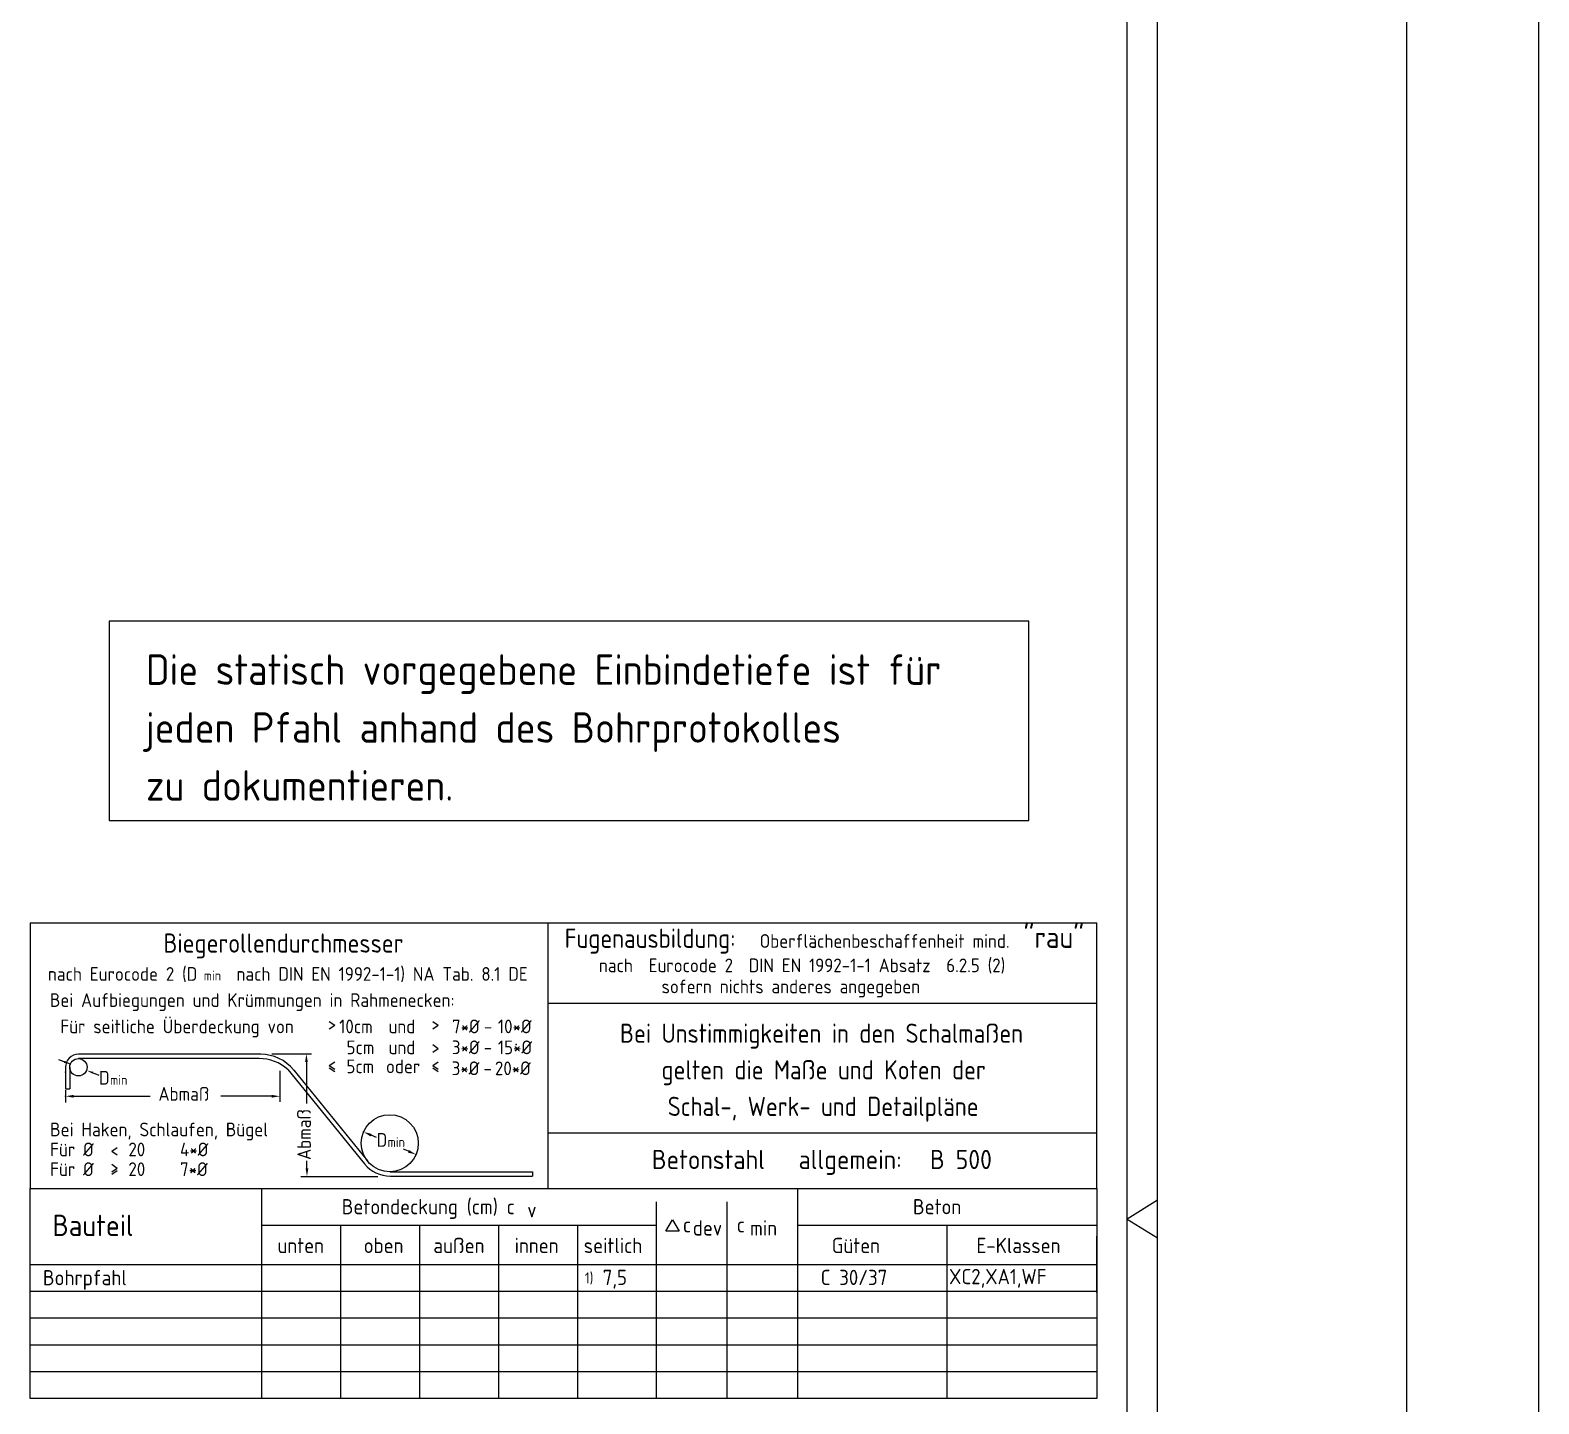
# Model space of a CAD drawing. Extents: x -167 to -147.5, y -143.8 to -122.7.
# Drawn here: x -156.73 to -150.54, y -134.01 to -128.38 of the extents above; entities that cross this region are included whole.
import ezdxf
from ezdxf.enums import TextEntityAlignment as Align

# ---------------------------------------------------------------- set-up
doc = ezdxf.new("R2010")
doc.units = 0
doc.header["$LTSCALE"] = 0.25
doc.linetypes.add('AUSGEZOGEN', pattern=[1000.01, 1000, 0.01])
for name, color, linetype in [('RAHMEN', 7, 'Continuous'), ('RND', 7, 'Continuous'), ('TEXT', 7, 'Continuous')]:
    doc.layers.add(name, color=color, linetype=linetype)
doc.styles.add('txt', font='isocp.shx')

# ---------------------------------------------------------------- blocks, each defined once
blk = doc.blocks.new('DINA1')
at = {"layer": 'RAHMEN'}
blk.add_line((84.1, 59.4), (0, 59.4), dxfattribs=at)
at = {"layer": 'RAHMEN', "color": 7, "linetype": 'Continuous'}
for p, q in [((41.74, 59.4), (42.05, 58.9)), ((42.05, 58.9), (42.36, 59.4))]:
    blk.add_line(p, q, dxfattribs=at)
at = {"layer": 'RAHMEN', "color": 5}
blk.add_line((83.6, 58.9), (2, 58.9), dxfattribs=at)

msp = doc.modelspace()

# ---------------------------------------------------------------- linework, layer by layer
at = {"layer": 'RAHMEN', "color": 5, "linetype": 'Continuous'}
for p, q in [((-156.7332, -132.0391), (-152.3582, -132.0391)), ((-156.7332, -132.0391), (-156.7332, -133.1287)), ((-154.6086, -133.1287), (-154.6086, -132.0391)), ((-152.3582, -133.1287), (-152.3582, -132.0391)), ((-152.3582, -133.5555), (-152.3582, -133.3243))]:
    msp.add_line(p, q, dxfattribs=at)
at = {"layer": 'RAHMEN', "color": 7, "linetype": 'AUSGEZOGEN'}
for p, q in [((-154.6086, -132.3679), (-152.3582, -132.3679)), ((-155.4841, -132.4605), (-155.506, -132.4452)), ((-155.4841, -132.4605), (-155.506, -132.4758)), ((-155.0592, -132.4605), (-155.081, -132.4452)), ((-155.0592, -132.4605), (-155.081, -132.4758)), ((-155.0589, -132.5554), (-155.0808, -132.5401)), ((-155.0589, -132.5554), (-155.0808, -132.5707)), ((-155.506, -132.6244), (-155.4841, -132.6091)), ((-155.081, -132.6244), (-155.0592, -132.6091)), ((-155.506, -132.6244), (-155.4841, -132.6397)), ((-155.506, -132.6341), (-155.4841, -132.6494)), ((-155.081, -132.6244), (-155.0592, -132.6397)), ((-155.081, -132.6341), (-155.0592, -132.6494)), ((-154.6086, -132.8999), (-152.3582, -132.8999)), ((-156.3985, -132.9758), (-156.3766, -132.9605)), ((-156.3985, -132.9758), (-156.3766, -132.9911)), ((-156.3766, -133.0463), (-156.3985, -133.031)), ((-156.3766, -133.0463), (-156.3985, -133.0615)), ((-156.3766, -133.0559), (-156.3985, -133.0712)), ((-156.7332, -133.44), (-152.3582, -133.44)), ((-156.7332, -133.55), (-152.3582, -133.55)), ((-156.7332, -133.66), (-152.3582, -133.66)), ((-156.7332, -133.77), (-152.3582, -133.77)), ((-156.7332, -133.88), (-152.3582, -133.88))]:
    msp.add_line(p, q, dxfattribs=at)
at = {"layer": 'RAHMEN', "color": 7, "linetype": 'Continuous'}
for p, q in [((-156.5683, -132.6185), (-156.615, -132.6005)), ((-155.7875, -132.5782), (-156.5353, -132.5782)), ((-155.7939, -132.596), (-156.5353, -132.596)), ((-155.7419, -132.5766), (-155.5787, -132.5766)), ((-155.5999, -132.6102), (-155.5999, -132.7807)), ((-156.5885, -132.6314), (-156.5885, -132.72)), ((-156.5708, -132.6314), (-156.5708, -132.72)), ((-156.4754, -132.6542), (-156.4519, -132.6633)), ((-155.7085, -132.6462), (-155.7085, -132.7729)), ((-155.6763, -132.6406), (-155.3613, -133.0282)), ((-155.6521, -132.6427), (-155.349, -133.0157)), ((-156.5885, -132.72), (-156.5708, -132.72)), ((-156.5885, -132.7256), (-156.5885, -132.7758)), ((-156.5547, -132.7504), (-156.2406, -132.7504)), ((-155.7423, -132.7504), (-155.9515, -132.7504)), ((-155.3126, -132.9196), (-155.3345, -132.9101)), ((-155.1816, -132.9761), (-155.202, -132.9673)), ((-155.5977, -133.0454), (-155.5977, -133.0159)), ((-155.6233, -133.0792), (-155.3066, -133.0792)), ((-155.2566, -133.0601), (-154.6719, -133.0604)), ((-155.2566, -133.0781), (-154.6719, -133.0781)), ((-154.6719, -133.0604), (-154.6719, -133.0781)), ((-155.7828, -133.977), (-155.7828, -133.1287)), ((-153.584, -133.99), (-153.584, -133.1287)), ((-154.1633, -133.99), (-154.1633, -133.1835)), ((-153.8736, -133.99), (-153.8736, -133.1835)), ((-155.4589, -133.99), (-155.4589, -133.2796)), ((-155.135, -133.99), (-155.135, -133.2796)), ((-154.8111, -133.99), (-154.8111, -133.2796)), ((-154.4872, -133.99), (-154.4872, -133.2796)), ((-152.9711, -133.99), (-152.9711, -133.2796)), ((-155.7828, -133.99), (-155.7828, -133.44)), ((-154.1633, -133.99), (-154.1633, -133.44))]:
    msp.add_line(p, q, dxfattribs=at)
at = {"layer": 'RAHMEN', "color": 1, "linetype": 'Continuous'}
for p, q in [((-155.7828, -133.2796), (-154.1633, -133.2796)), ((-153.584, -133.2796), (-152.3582, -133.2796))]:
    msp.add_line(p, q, dxfattribs=at)
at = {"layer": 'RAHMEN', "color": 5, "linetype": 'AUSGEZOGEN'}
msp.add_lwpolyline([(-156.7332, -133.1287), (-152.3582, -133.1287), (-152.3582, -133.99), (-156.7332, -133.99)], close=True, dxfattribs=at)
at = {"layer": 'RAHMEN', "color": 1, "linetype": 'Continuous'}
msp.add_lwpolyline([(-154.0989, -133.2573), (-154.0716, -133.3045), (-154.1261, -133.3045)], close=True, dxfattribs=at)
at = {"layer": 'RAHMEN', "color": 7, "linetype": 'Continuous'}
for centre, radius in [((-156.5353, -132.6314), 0.0354), ((-155.2581, -132.9431), 0.117)]:
    msp.add_circle(centre, radius, dxfattribs=at)
for centre, radius, start, end in [((-156.5353, -132.6314), 0.0531, 89.99998, 180), ((-155.7939, -132.7731), 0.1772, 48.41068, 90), ((-155.7875, -132.7528), 0.1746, 39.09564, 90), ((-155.2566, -132.9431), 0.135, 219.09564, 270)]:
    msp.add_arc(centre, radius, start, end, dxfattribs=at)
for p in [(-154.7394, -132.5378), (-156.5885, -132.6519), (-156.5885, -132.7504), (-155.3655, -132.8968), (-155.1506, -132.9894)]:
    msp.add_point(p, dxfattribs=at)
for points in [[(-156.5943, -132.6132), (-156.5912, -132.605), (-156.5683, -132.6185)], [(-155.5943, -132.6102), (-155.6056, -132.6102), (-155.5999, -132.5765)], [(-156.477, -132.6583), (-156.4739, -132.6502), (-156.4999, -132.6448)], [(-156.5547, -132.7561), (-156.5547, -132.7448), (-156.5885, -132.7504)], [(-155.7423, -132.7561), (-155.7423, -132.7448), (-155.7085, -132.7504)], [(-155.3368, -132.9153), (-155.3323, -132.905), (-155.3655, -132.8968)], [(-155.1838, -132.9812), (-155.1794, -132.9709), (-155.1506, -132.9894)], [(-155.5921, -133.0454), (-155.6033, -133.0454), (-155.5977, -133.0792)]]:
    msp.add_solid(points, dxfattribs=at)
at = {"layer": 'RND', "color": 1, "linetype": 'AUSGEZOGEN'}
for points in [[(-150.5446, -138.1846), (-150.5446, -123.1346)], [(-151.0855, -138.208), (-151.0855, -123.158)]]:
    msp.add_lwpolyline(points, dxfattribs=at)
at = {"layer": 'TEXT', "color": 6, "linetype": 'AUSGEZOGEN'}
msp.add_lwpolyline([(-156.4087, -131.619), (-152.6371, -131.619), (-152.6371, -130.8019), (-156.4087, -130.8019)], close=True, dxfattribs=at)

# ---------------------------------------------------------------- block references
at = {"layer": 'RAHMEN', "xscale": 0.25, "yscale": 0.25, "zscale": 0.25, "rotation": 270}
msp.add_blockref('DINA1', (-166.9582, -122.7415), dxfattribs=at)

# ---------------------------------------------------------------- texts
at = {"layer": 'RAHMEN', "color": 1, "linetype": 'Continuous', "style": 'txt', "width": 0.95}
for s, p in [('Fugenausbildung:', (-154.1901, -132.1416)), ('Biegerollendurchmesser', (-155.6942, -132.1613)), ('Bei Unstimmigkeiten in den Schalmaßen', (-153.4869, -132.5312)), ('gelten die Maße und Koten der', (-153.4784, -132.6812)), ('Schal-, Werk- und Detailpläne', (-153.4802, -132.8312))]:
    msp.add_text(s, height=0.07875, dxfattribs=at).set_placement(p, align=Align.CENTER)
at = {"layer": 'RAHMEN', "color": 7, "linetype": 'Continuous', "style": 'txt'}
for s, height, p in [('Oberflächenbeschaffenheit mind.', 0.05625, (-153.7409, -132.1416)), ('nach  Eurocode 2  DIN EN 1992-1-1 Absatz  6.2.5 (2)', 0.05625, (-154.4, -132.2415)), ('sofern nichts anderes angegeben', 0.05625, (-154.1434, -132.3281)), ('Bei Aufbiegungen und Krümmungen in Rahmenecken:', 0.05625, (-156.6523, -132.3839)), ('10cm', 0.05625, (-155.4656, -132.492)), ('und', 0.05625, (-155.2635, -132.492)), ('7*%%C', 0.05625, (-155.0027, -132.492)), ('10*%%C', 0.05625, (-154.8144, -132.492)), ('-', 0.0563, (-154.8719, -132.492)), ('5cm', 0.05625, (-155.4355, -132.5779)), ('und', 0.05625, (-155.2633, -132.5779)), ('3*%%C', 0.05625, (-155.0034, -132.5779)), ('-', 0.0563, (-154.8726, -132.5779)), ('15*%%C', 0.05625, (-154.8144, -132.5779)), ('5cm', 0.05625, (-155.4359, -132.6559)), ('oder', 0.05625, (-155.2736, -132.6559)), ('3*%%C', 0.05625, (-155.0041, -132.6639)), ('20*%%C', 0.05625, (-154.8267, -132.6639)), ('D', 0.0563, (-156.4508, -132.7026)), ('-', 0.0563, (-154.8734, -132.6639)), ('Abmaß', 0.05625, (-156.2069, -132.7687)), ('Bei Haken, Schlaufen, Bügel', 0.05625, (-156.6512, -132.9148)), ('D', 0.0563, (-155.3123, -132.9578)), ('Für %%C', 0.05625, (-156.6513, -132.9967)), ('20', 0.05625, (-156.3303, -132.9967)), ('4*%%C', 0.05625, (-156.1184, -132.9967)), ('Für %%C', 0.05625, (-156.6512, -133.0777)), ('20', 0.05625, (-156.3302, -133.0777)), ('7*%%C', 0.05625, (-156.1184, -133.0777))]:
    msp.add_text(s, height=height, dxfattribs=at).set_placement(p)
msp.add_text('nach Eurocode 2 (D     nach DIN EN 1992-1-1) NA Tab. 8.1 DE', height=0.05625, dxfattribs=at).set_placement((-155.6762, -132.2768), align=Align.CENTER)
msp.add_text('Für seitliche Überdeckung von', height=0.05625, dxfattribs=at).set_placement((-155.6518, -132.492), align=Align.RIGHT)
msp.add_text('Abmaß', height=0.05625, rotation=90, dxfattribs=at).set_placement((-155.5817, -133.0116))
at = {"layer": 'RAHMEN', "color": 1, "linetype": 'Continuous', "style": 'txt'}
for s, height, p in [('Betonstahl', 0.07875, (-154.1828, -133.0492)), ('allgemein:', 0.07875, (-153.5811, -133.0492)), ('B 500 ', 0.07875, (-153.0418, -133.0492)), ('Betondeckung (cm) c', 0.0625, (-155.455, -133.2346)), ('Beton', 0.0625, (-153.1119, -133.2346)), ('Bauteil', 0.0875, (-156.6418, -133.3238)), ('v', 0.0625, (-154.6942, -133.2478)), ('c', 0.0625, (-154.0558, -133.3088)), ('dev', 0.0625, (-154.015, -133.322)), ('c', 0.0625, (-153.8347, -133.3088)), ('min', 0.0625, (-153.7804, -133.322))]:
    msp.add_text(s, height=height, dxfattribs=at).set_placement(p)
at = {"layer": 'TEXT', "color": 6, "linetype": 'AUSGEZOGEN', "style": 'txt'}
for s, p in [('Die statisch vorgegebene Einbindetiefe ist für', (-156.2582, -131.0626)), ('jeden Pfahl anhand des Bohrprotokolles', (-156.2582, -131.3001)), ('zu dokumentieren.', (-156.2582, -131.5376))]:
    msp.add_text(s, height=0.125, dxfattribs=at).set_placement(p)
at = {"layer": 'TEXT', "color": 1, "style": 'txt'}
msp.add_text('"rau"', height=0.0875, dxfattribs=at).set_placement((-152.6585, -132.1417))
at = {"layer": 'TEXT', "color": 7, "linetype": 'AUSGEZOGEN', "style": 'txt'}
for s, height, p in [('min', 0.04008, (-156.0213, -132.2757)), ('min', 0.04008, (-156.4056, -132.7033)), ('min', 0.04008, (-155.267, -132.9585)), ('unten', 0.0625, (-155.7188, -133.3937)), ('oben', 0.0625, (-155.365, -133.3937)), ('außen', 0.0625, (-155.0793, -133.3937)), ('innen', 0.0625, (-154.746, -133.3937)), ('seitlich', 0.0625, (-154.4622, -133.3937)), ('Güten', 0.0625, (-153.445, -133.3937)), ('E-Klassen', 0.0625, (-152.8512, -133.3937)), ('Bohrpfahl', 0.0625, (-156.681, -133.5258)), ('7,5', 0.0625, (-154.3844, -133.5248)), ('C 30/37', 0.0625, (-153.4904, -133.5248)), ('XC2,XA1,WF', 0.0625, (-152.9638, -133.5214))]:
    msp.add_text(s, height=height, dxfattribs=at).set_placement(p)
at = {"layer": 'TEXT', "color": 102, "linetype": 'AUSGEZOGEN', "style": 'txt'}
msp.add_text('1)', height=0.045, dxfattribs=at).set_placement((-154.4581, -133.5183))

doc.saveas('drawing.dxf')
